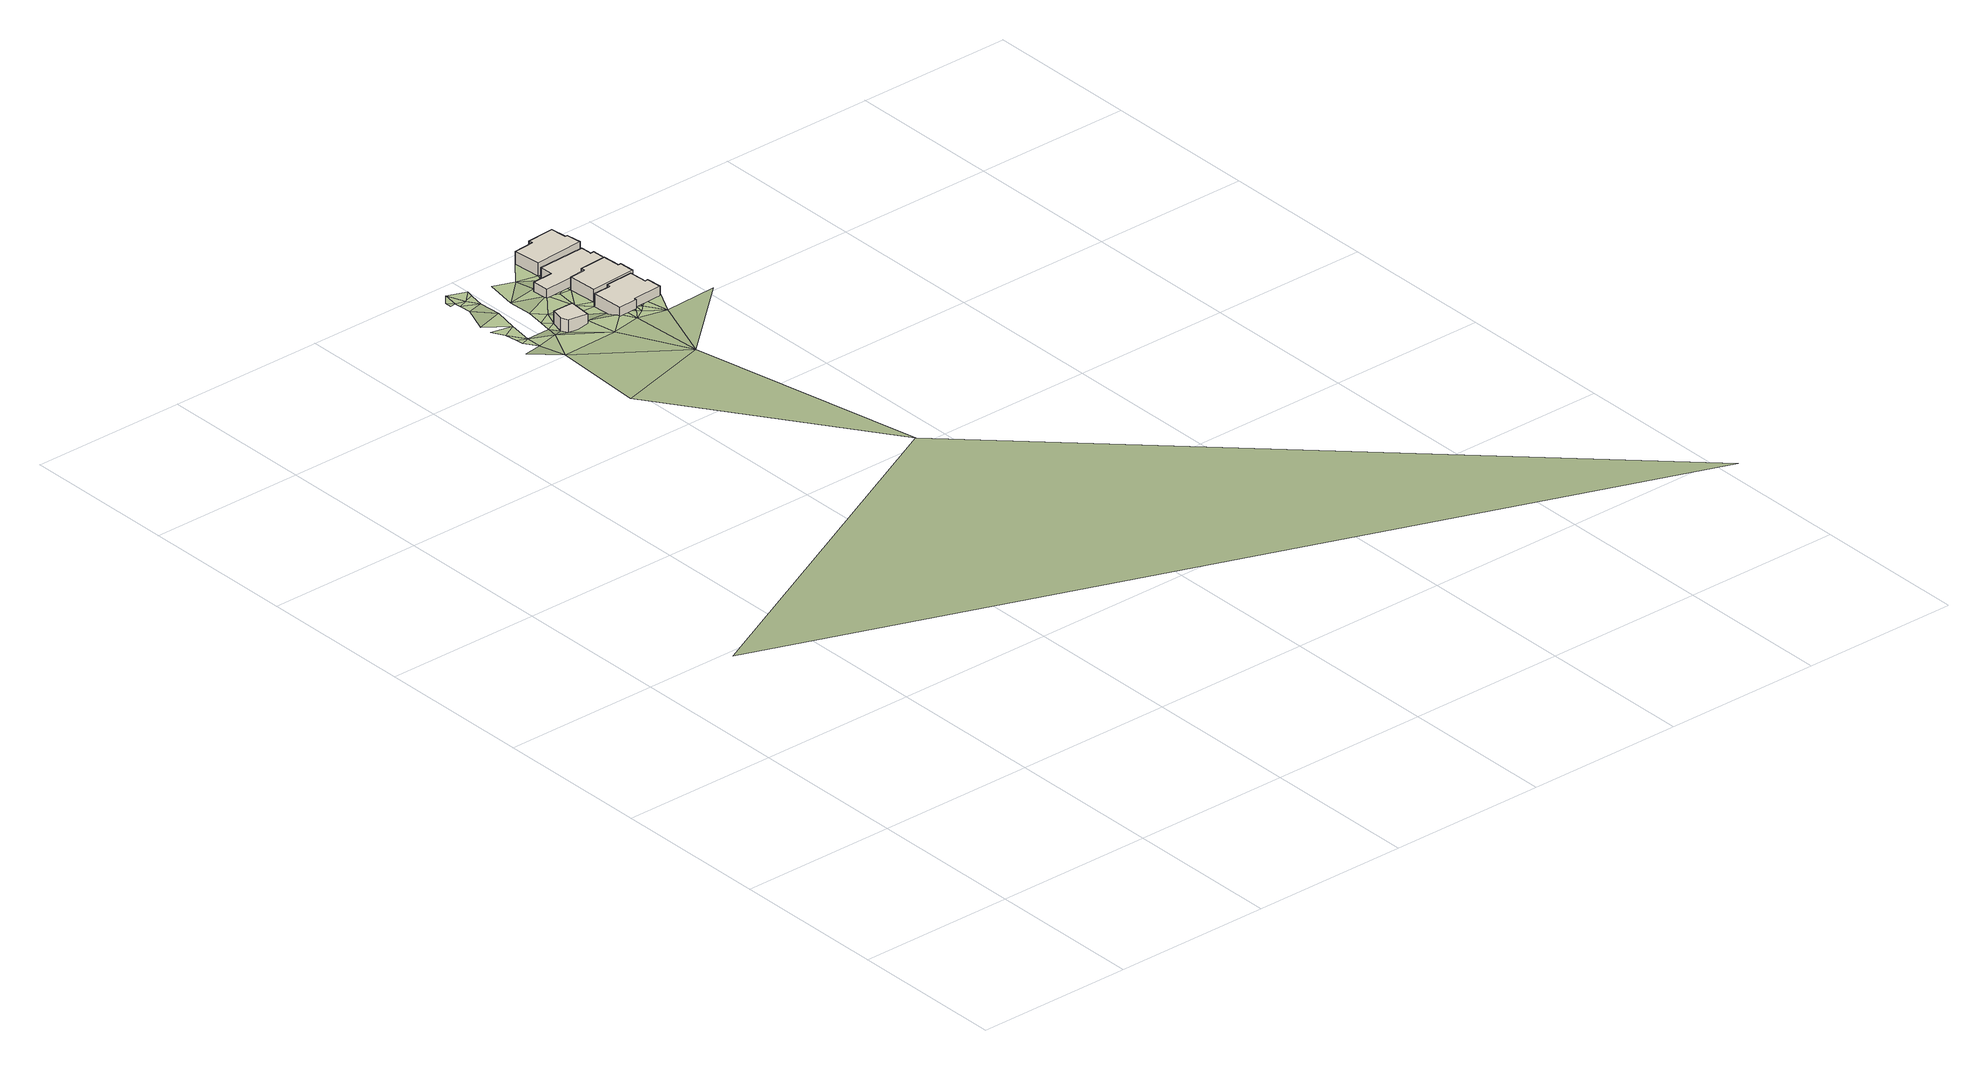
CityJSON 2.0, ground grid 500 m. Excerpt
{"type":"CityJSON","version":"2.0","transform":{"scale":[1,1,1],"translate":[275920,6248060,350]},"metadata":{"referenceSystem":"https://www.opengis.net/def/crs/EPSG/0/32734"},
"CityObjects":{
"building1":{"type":"Building","attributes":{"building":"yes","building:levels":1,"building_height":4.1,"roof_height":28.34,"ground_height":24.24,"plus_code":"4FRW3C9W+J7X"},"geometry":[{"type":"Solid","lod":"1","boundaries":[[[[0,1,2,3]],[[1,4,5,2]],[[4,6,7,5]],[[6,8,9,7]],[[8,0,3,9]],[[3,2,5,7,9]],[[8,6,4,1,0]]]]}]},
"building2":{"type":"Building","attributes":{"address":"32 Walmer Road Woodstock Cape Town","building":"house","building:levels":1,"building_height":4.1,"roof_height":28.34,"ground_height":24.24,"plus_code":"4FRW3C9W+J9G"},"geometry":[{"type":"Solid","lod":"1","boundaries":[[[[10,11,12,13]],[[11,14,15,12]],[[14,16,17,15]],[[16,18,19,17]],[[18,20,21,19]],[[20,22,23,21]],[[22,24,25,23]],[[24,26,27,25]],[[26,28,29,27]],[[28,10,13,29]],[[13,12,15,17,19,21,23,25,27,29]],[[28,26,24,22,20,18,16,14,11,10]]]]}]},
"building3":{"type":"Building","attributes":{"address":"28 Walmer Road Woodstock Cape Town","building":"house","building:levels":1,"building_height":4.1,"roof_height":26.41,"ground_height":22.31,"plus_code":"4FRW3C9W+P93"},"geometry":[{"type":"Solid","lod":"1","boundaries":[[[[30,31,32,33]],[[31,34,35,32]],[[34,36,37,35]],[[36,38,39,37]],[[38,40,41,39]],[[40,42,43,41]],[[42,44,45,43]],[[44,46,47,45]],[[46,48,49,47]],[[48,30,33,49]],[[33,32,35,37,39,41,43,45,47,49]],[[48,46,44,42,40,38,36,34,31,30]]]]}]},
"building4":{"type":"Building","attributes":{"address":"30 Walmer Road Woodstock Cape Town","building":"house","building:levels":1,"building_height":4.1,"roof_height":28.34,"ground_height":24.24,"plus_code":"4FRW3C9W+M98"},"geometry":[{"type":"Solid","lod":"1","boundaries":[[[[50,51,52,53]],[[51,54,55,52]],[[54,56,57,55]],[[56,58,59,57]],[[58,60,61,59]],[[60,62,63,61]],[[62,64,65,63]],[[64,50,53,65]],[[53,52,55,57,59,61,63,65]],[[64,62,60,58,56,54,51,50]]]]}]},
"building5":{"type":"Building","attributes":{"address":"26 Walmer Road Woodstock Cape Town","building":"house","building:levels":1,"building_height":4.1,"roof_height":26.41,"ground_height":22.31,"plus_code":"4FRW3C9W+P9W"},"geometry":[{"type":"Solid","lod":"1","boundaries":[[[[66,67,68,69]],[[67,70,71,68]],[[70,72,73,71]],[[72,74,75,73]],[[74,76,77,75]],[[76,78,79,77]],[[78,80,81,79]],[[80,66,69,81]],[[69,68,71,73,75,77,79,81]],[[80,78,76,74,72,70,67,66]]]]}]},
"terrain1":{"type":"TINRelief","geometry":[{"type":"CompositeSurface","lod":"1","boundaries":[[[82,83,84]],[[85,86,87]],[[88,87,89]],[[90,91,92]],[[88,89,84]],[[90,85,91]],[[92,91,93]],[[94,85,87]],[[95,93,96]],[[85,94,91]],[[93,91,96]],[[97,96,98]],[[99,91,94]],[[98,100,97]],[[87,101,94]],[[99,94,4]],[[102,103,104]],[[6,4,94]],[[87,88,101]],[[104,105,102]],[[98,106,100]],[[100,106,107]],[[94,101,6]],[[104,107,108]],[[4,1,99]],[[1,109,99]],[[104,108,105]],[[106,108,107]],[[110,109,1]],[[111,105,108]],[[109,110,112]],[[108,106,113]],[[101,114,6]],[[113,111,108]],[[1,0,110]],[[112,110,115]],[[114,101,116]],[[112,115,117]],[[118,101,88]],[[119,110,0]],[[0,114,120]],[[110,119,115]],[[118,116,101]],[[116,120,114]],[[117,115,121]],[[22,119,0]],[[122,123,117]],[[0,120,22]],[[122,117,121]],[[118,88,124]],[[115,119,125]],[[118,126,116]],[[64,119,22]],[[118,127,126]],[[62,125,119]],[[128,115,125]],[[127,118,129]],[[130,126,127]],[[62,119,64]],[[130,127,131]],[[118,124,129]],[[20,64,22]],[[38,122,121]],[[132,127,129]],[[127,132,131]],[[62,128,125]],[[133,132,129]],[[38,121,40]],[[134,135,132]],[[64,20,136]],[[133,134,132]],[[133,129,124]],[[137,128,62]],[[134,133,138]],[[80,122,38]],[[18,136,20]],[[139,138,133]],[[18,140,136]],[[124,139,133]],[[137,62,60]],[[141,124,88]],[[78,122,80]],[[142,140,18]],[[142,143,140]],[[144,137,60]],[[80,38,145]],[[143,142,146]],[[60,58,144]],[[139,124,147]],[[144,58,148]],[[58,149,148]],[[146,150,143]],[[149,58,151]],[[152,150,146]],[[153,149,154]],[[154,149,151]],[[80,145,155]],[[152,156,150]],[[157,154,151]],[[156,152,158]],[[154,157,159]],[[160,159,157]],[[161,156,158]],[[162,155,145]],[[160,163,159]],[[158,16,161]],[[163,160,164]],[[165,155,162]],[[163,164,166]],[[56,166,164]],[[166,56,167]],[[165,66,155]],[[66,165,36]]]}]}
},
"vertices":[
[1115,3127,23],[1048,3128,23],[1048,3128,64],[1115,3127,64],[1038,3085,23],[1038,3085,64],[1047,3065,23],[1047,3065,64],[1109,3055,23],[1109,3055,64],
[1357,3037,23],[1355,3087,23],[1355,3087,64],[1357,3037,64],[1345,3086,23],[1345,3086,64],[1342,3143,23],[1342,3143,64],[1252,3139,23],[1252,3139,64],[1252,3127,23],[1252,3127,64],[1194,3125,23],[1194,3125,64],[1199,3023,23],[1199,3023,64],[1261,3025,23],[1261,3025,64],[1261,3032,23],[1261,3032,64],
[1362,3265,4],[1360,3321,4],[1360,3321,45],[1362,3265,45],[1349,3320,4],[1349,3320,45],[1348,3357,4],[1348,3357,45],[1194,3351,4],[1194,3351,45],[1195,3308,4],[1195,3308,45],[1128,3305,4],[1128,3305,45],[1130,3252,4],[1130,3252,45],[1265,3257,4],[1265,3257,45],[1264,3262,4],[1264,3262,45],
[1356,3151,23],[1354,3200,23],[1354,3200,64],[1356,3151,64],[1345,3200,23],[1345,3200,64],[1342,3256,23],[1342,3256,64],[1254,3251,23],[1254,3251,64],[1255,3238,23],[1255,3238,64],[1202,3235,23],[1202,3235,64],[1207,3143,23],[1207,3143,64],
[1366,3386,4],[1362,3435,4],[1362,3435,45],[1366,3386,45],[1354,3435,4],[1354,3435,45],[1350,3487,4],[1350,3487,45],[1262,3481,4],[1262,3481,45],[1263,3468,4],[1263,3468,45],[1197,3463,4],[1197,3463,45],[1204,3374,4],[1204,3374,45],
[10,1161,255],[2674,8,357],[1287,1874,132],[940,3061,24],[861,3026,45],[940,2952,45],[1213,2719,62],[901,2630,66],[913,3102,24],[939,3110,24],[911,3125,24],[907,3165,24],[988,3050,45],[885,3203,24],[953,3189,24],[881,3242,24],[968,3267,24],[1016,3112,24],[935,3350,5],[1126,2960,42],[912,3426,5],[913,3406,5],[931,3408,5],[939,3456,5],[985,3362,5],[932,3388,5],[962,3400,5],[1023,3151,24],[1068,3175,23],[998,3433,5],[1034,3212,23],[993,3410,5],[1109,3055,42],[1130,3252,23],[1199,3023,42],[1052,3313,4],[1221,2976,42],[1156,3164,23],[1197,3074,23],[1128,3305,23],[1136,3390,4],[1070,3414,4],[1314,2955,41],[1164,3237,23],[1221,3024,42],[1247,3010,42],[1197,3255,23],[1257,2998,42],[1241,3024,42],[1251,3025,42],[1261,3025,42],[1276,3016,42],[1271,3033,42],[1261,3032,42],[1244,3145,23],[1225,3256,23],[1281,3033,42],[1301,3034,41],[1263,3146,23],[1487,2963,41],[1272,3140,23],[1281,3147,23],[1245,3256,23],[1232,3353,4],[1292,3140,23],[1357,3037,41],[1255,3257,23],[1265,3257,23],[1300,3148,23],[1274,3252,23],[1307,3141,23],[1264,3262,23],[1277,3262,23],[1285,3380,4],[1319,3149,23],[1284,3253,23],[1322,3142,23],[1289,3263,23],[1294,3253,23],[1337,3150,23],[1271,3354,4],[1313,3264,23],[1318,3255,23],[1308,3355,4],[1327,3264,23],[1342,3265,23]
]}
